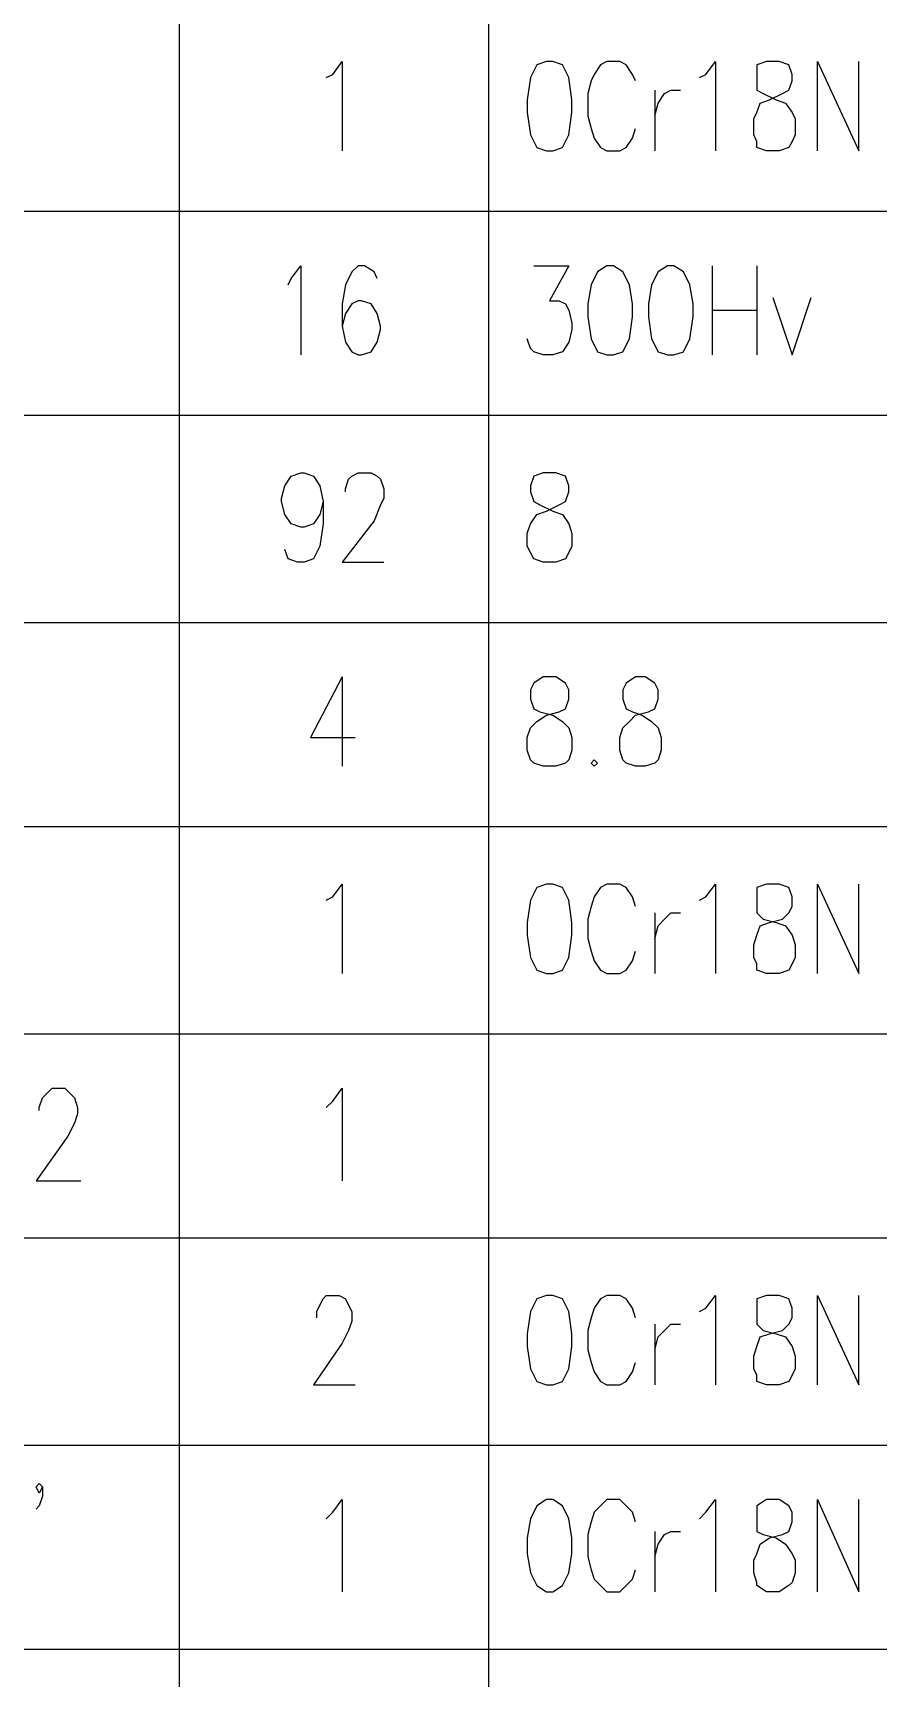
# Model space of a CAD drawing. Extents: x 0.3 to 16.2, y 0.3 to 22.9.
# Drawn here: x 13.463 to 14.347, y 5.527 to 7.247 of the extents above; entities that cross this region are included whole.
import ezdxf

# ---------------------------------------------------------------- set-up
doc = ezdxf.new("R2010")
doc.units = 0
doc.header["$MEASUREMENT"] = 0
doc.linetypes.add('AUSGEZOGEN', pattern=[0])
doc.layers.get('0').update_dxf_attribs({"linetype": 'AUSGEZOGEN'})

msp = doc.modelspace()

# ---------------------------------------------------------------- linework, layer by layer
for points in [[(13.6167, 7.06), (13.6167, 7.2767)], [(13.94, 7.06), (13.94, 7.2767)], [(13.77, 7.2), (13.7767, 7.2033), (13.7767, 7.2033), (13.7867, 7.2167), (13.7867, 7.2167), (13.7867, 7.1233)], [(14, 7.2167), (13.99, 7.2133), (13.99, 7.2133), (13.9833, 7.2), (13.9833, 7.2), (13.98, 7.1767), (13.98, 7.1767), (13.98, 7.1633), (13.98, 7.1633), (13.9833, 7.14), (13.9833, 7.14), (13.99, 7.1267), (13.99, 7.1267), (14, 7.1233), (14, 7.1233), (14.0067, 7.1233), (14.0067, 7.1233), (14.0167, 7.1267), (14.0167, 7.1267), (14.0233, 7.14), (14.0233, 7.14), (14.0267, 7.1633), (14.0267, 7.1633), (14.0267, 7.1767), (14.0267, 7.1767), (14.0233, 7.2), (14.0233, 7.2), (14.0167, 7.2133), (14.0167, 7.2133), (14.0067, 7.2167), (14.0067, 7.2167), (14, 7.2167), (14, 7.2167)], [(14.0933, 7.1967), (14.09, 7.2033), (14.09, 7.2033), (14.0833, 7.2133), (14.0833, 7.2133), (14.0767, 7.2167), (14.0767, 7.2167), (14.0633, 7.2167), (14.0633, 7.2167), (14.0567, 7.2133), (14.0567, 7.2133), (14.05, 7.2033), (14.05, 7.2033), (14.0467, 7.1967), (14.0467, 7.1967), (14.0433, 7.1833), (14.0433, 7.1833), (14.0433, 7.16), (14.0433, 7.16), (14.0467, 7.1467), (14.0467, 7.1467), (14.05, 7.1367), (14.05, 7.1367), (14.0567, 7.1267), (14.0567, 7.1267), (14.0633, 7.1233), (14.0633, 7.1233), (14.0767, 7.1233), (14.0767, 7.1233), (14.0833, 7.1267), (14.0833, 7.1267), (14.09, 7.1367), (14.09, 7.1367), (14.0933, 7.1467)], [(14.16, 7.2), (14.1667, 7.2033), (14.1667, 7.2033), (14.1767, 7.2167), (14.1767, 7.2167), (14.1767, 7.1233)], [(14.23, 7.2167), (14.22, 7.2133), (14.22, 7.2133), (14.22, 7.1867), (14.22, 7.1867), (14.2267, 7.1833), (14.2267, 7.1833), (14.24, 7.1767), (14.24, 7.1767), (14.25, 7.1733), (14.25, 7.1733), (14.2567, 7.1633), (14.2567, 7.1633), (14.26, 7.1567), (14.26, 7.1567), (14.26, 7.14), (14.26, 7.14), (14.2567, 7.1333), (14.2567, 7.1333), (14.2533, 7.1267), (14.2533, 7.1267), (14.2433, 7.1233), (14.2433, 7.1233), (14.23, 7.1233), (14.23, 7.1233), (14.22, 7.1267), (14.22, 7.1267), (14.22, 7.1333), (14.22, 7.1333), (14.2167, 7.14), (14.2167, 7.14), (14.2167, 7.1567), (14.2167, 7.1567), (14.22, 7.1633), (14.22, 7.1633), (14.2233, 7.1733), (14.2233, 7.1733), (14.2333, 7.1767), (14.2333, 7.1767), (14.2467, 7.1833), (14.2467, 7.1833), (14.2533, 7.1867), (14.2533, 7.1867), (14.2567, 7.1967), (14.2567, 7.1967), (14.2567, 7.2033), (14.2567, 7.2033), (14.2533, 7.2133), (14.2533, 7.2133), (14.2433, 7.2167), (14.2433, 7.2167), (14.23, 7.2167), (14.23, 7.2167)], [(14.2833, 7.1233), (14.2833, 7.2167), (14.2833, 7.2167), (14.3267, 7.1233), (14.3267, 7.1233), (14.3267, 7.2167)], [(14.1133, 7.1867), (14.1133, 7.1233)], [(14.1133, 7.16), (14.1167, 7.1733), (14.1167, 7.1733), (14.1233, 7.1833), (14.1233, 7.1833), (14.13, 7.1867), (14.13, 7.1867), (14.14, 7.1867)], [(15.9833, 7.06), (11.1433, 7.06)], [(13.6167, 6.8467), (13.6167, 7.06)], [(13.94, 6.8467), (13.94, 7.06)], [(13.73, 6.9833), (13.7333, 6.99), (13.7333, 6.99), (13.7433, 7.0033), (13.7433, 7.0033), (13.7433, 6.91)], [(13.8233, 6.99), (13.82, 6.9967), (13.82, 6.9967), (13.81, 7.0033), (13.81, 7.0033), (13.8033, 7.0033), (13.8033, 7.0033), (13.7967, 6.9967), (13.7967, 6.9967), (13.79, 6.9833), (13.79, 6.9833), (13.7867, 6.9633), (13.7867, 6.9633), (13.7867, 6.94), (13.7867, 6.94), (13.79, 6.9233), (13.79, 6.9233), (13.7967, 6.9133), (13.7967, 6.9133), (13.8033, 6.91), (13.8033, 6.91), (13.8067, 6.91), (13.8067, 6.91), (13.8167, 6.9133), (13.8167, 6.9133), (13.8233, 6.9233), (13.8233, 6.9233), (13.8267, 6.9367), (13.8267, 6.9367), (13.8267, 6.94), (13.8267, 6.94), (13.8233, 6.9533), (13.8233, 6.9533), (13.8167, 6.9633), (13.8167, 6.9633), (13.8067, 6.9667), (13.8067, 6.9667), (13.8033, 6.9667), (13.8033, 6.9667), (13.7967, 6.9633), (13.7967, 6.9633), (13.79, 6.9533), (13.79, 6.9533), (13.7867, 6.94)], [(13.9867, 7.0033), (14.0233, 7.0033), (14.0233, 7.0033), (14.0033, 6.9667), (14.0033, 6.9667), (14.0133, 6.9667), (14.0133, 6.9667), (14.02, 6.9633), (14.02, 6.9633), (14.0233, 6.9567), (14.0233, 6.9567), (14.0267, 6.9433), (14.0267, 6.9433), (14.0267, 6.9367), (14.0267, 6.9367), (14.0233, 6.9233), (14.0233, 6.9233), (14.0167, 6.9133), (14.0167, 6.9133), (14.0067, 6.91), (14.0067, 6.91), (13.9967, 6.91), (13.9967, 6.91), (13.9867, 6.9133), (13.9867, 6.9133), (13.9833, 6.9167), (13.9833, 6.9167), (13.98, 6.9267)], [(14.0633, 7.0033), (14.0533, 6.9967), (14.0533, 6.9967), (14.0467, 6.9833), (14.0467, 6.9833), (14.0433, 6.9633), (14.0433, 6.9633), (14.0433, 6.95), (14.0433, 6.95), (14.0467, 6.9267), (14.0467, 6.9267), (14.0533, 6.9133), (14.0533, 6.9133), (14.0633, 6.91), (14.0633, 6.91), (14.07, 6.91), (14.07, 6.91), (14.08, 6.9133), (14.08, 6.9133), (14.0867, 6.9267), (14.0867, 6.9267), (14.09, 6.95), (14.09, 6.95), (14.09, 6.9633), (14.09, 6.9633), (14.0867, 6.9833), (14.0867, 6.9833), (14.08, 6.9967), (14.08, 6.9967), (14.07, 7.0033), (14.07, 7.0033), (14.0633, 7.0033), (14.0633, 7.0033)], [(14.1267, 7.0033), (14.1167, 6.9967), (14.1167, 6.9967), (14.11, 6.9833), (14.11, 6.9833), (14.1067, 6.9633), (14.1067, 6.9633), (14.1067, 6.95), (14.1067, 6.95), (14.11, 6.9267), (14.11, 6.9267), (14.1167, 6.9133), (14.1167, 6.9133), (14.1267, 6.91), (14.1267, 6.91), (14.1333, 6.91), (14.1333, 6.91), (14.1433, 6.9133), (14.1433, 6.9133), (14.15, 6.9267), (14.15, 6.9267), (14.1533, 6.95), (14.1533, 6.95), (14.1533, 6.9633), (14.1533, 6.9633), (14.15, 6.9833), (14.15, 6.9833), (14.1433, 6.9967), (14.1433, 6.9967), (14.1333, 7.0033), (14.1333, 7.0033), (14.1267, 7.0033), (14.1267, 7.0033)], [(14.1733, 7.0033), (14.1733, 6.91)], [(14.22, 7.0033), (14.22, 6.91)], [(14.2367, 6.97), (14.2567, 6.91), (14.2567, 6.91), (14.2767, 6.97)], [(14.1733, 6.9567), (14.22, 6.9567)], [(15.9833, 6.8467), (11.1433, 6.8467)], [(13.6167, 6.63), (13.6167, 6.8467)], [(13.94, 6.63), (13.94, 6.8467)], [(13.7667, 6.7567), (13.7633, 6.7433), (13.7633, 6.7433), (13.7567, 6.7333), (13.7567, 6.7333), (13.7467, 6.73), (13.7467, 6.73), (13.7433, 6.73), (13.7433, 6.73), (13.7333, 6.7333), (13.7333, 6.7333), (13.7267, 6.7433), (13.7267, 6.7433), (13.7233, 6.7567), (13.7233, 6.7567), (13.7233, 6.76), (13.7233, 6.76), (13.7267, 6.7733), (13.7267, 6.7733), (13.7333, 6.7833), (13.7333, 6.7833), (13.7433, 6.7867), (13.7433, 6.7867), (13.7467, 6.7867), (13.7467, 6.7867), (13.7567, 6.7833), (13.7567, 6.7833), (13.7633, 6.7733), (13.7633, 6.7733), (13.7667, 6.7567), (13.7667, 6.7567), (13.7667, 6.7333), (13.7667, 6.7333), (13.7633, 6.71), (13.7633, 6.71), (13.7567, 6.6967), (13.7567, 6.6967), (13.7467, 6.6933), (13.7467, 6.6933), (13.74, 6.6933), (13.74, 6.6933), (13.73, 6.6967), (13.73, 6.6967), (13.7267, 6.7067)], [(13.79, 6.7667), (13.79, 6.77), (13.79, 6.77), (13.7933, 6.78), (13.7933, 6.78), (13.7967, 6.7833), (13.7967, 6.7833), (13.8033, 6.7867), (13.8033, 6.7867), (13.8167, 6.7867), (13.8167, 6.7867), (13.8233, 6.7833), (13.8233, 6.7833), (13.8267, 6.78), (13.8267, 6.78), (13.83, 6.77), (13.83, 6.77), (13.83, 6.76), (13.83, 6.76), (13.8267, 6.7533), (13.8267, 6.7533), (13.82, 6.7367), (13.82, 6.7367), (13.7867, 6.6933), (13.7867, 6.6933), (13.83, 6.6933)], [(13.9967, 6.7867), (13.9867, 6.7833), (13.9867, 6.7833), (13.9833, 6.7733), (13.9833, 6.7733), (13.9833, 6.7667), (13.9833, 6.7667), (13.9867, 6.7567), (13.9867, 6.7567), (13.9933, 6.7533), (13.9933, 6.7533), (14.0067, 6.7467), (14.0067, 6.7467), (14.0167, 6.7433), (14.0167, 6.7433), (14.0233, 6.7333), (14.0233, 6.7333), (14.0267, 6.7233), (14.0267, 6.7233), (14.0267, 6.71), (14.0267, 6.71), (14.0233, 6.7033), (14.0233, 6.7033), (14.02, 6.6967), (14.02, 6.6967), (14.01, 6.6933), (14.01, 6.6933), (13.9967, 6.6933), (13.9967, 6.6933), (13.9867, 6.6967), (13.9867, 6.6967), (13.9833, 6.7033), (13.9833, 6.7033), (13.98, 6.71), (13.98, 6.71), (13.98, 6.7233), (13.98, 6.7233), (13.9833, 6.7333), (13.9833, 6.7333), (13.99, 6.7433), (13.99, 6.7433), (14, 6.7467), (14, 6.7467), (14.0133, 6.7533), (14.0133, 6.7533), (14.02, 6.7567), (14.02, 6.7567), (14.0233, 6.7667), (14.0233, 6.7667), (14.0233, 6.7733), (14.0233, 6.7733), (14.02, 6.7833), (14.02, 6.7833), (14.01, 6.7867), (14.01, 6.7867), (13.9967, 6.7867), (13.9967, 6.7867)], [(15.9833, 6.63), (11.1433, 6.63)], [(13.6167, 6.4167), (13.6167, 6.63)], [(13.94, 6.4167), (13.94, 6.63)], [(13.7867, 6.5733), (13.7533, 6.51), (13.7533, 6.51), (13.8, 6.51)], [(13.7867, 6.5733), (13.7867, 6.48)], [(13.9967, 6.5733), (13.9867, 6.5667), (13.9867, 6.5667), (13.9833, 6.56), (13.9833, 6.56), (13.9833, 6.55), (13.9833, 6.55), (13.9867, 6.54), (13.9867, 6.54), (13.9933, 6.5367), (13.9933, 6.5367), (14.0067, 6.5333), (14.0067, 6.5333), (14.0167, 6.5267), (14.0167, 6.5267), (14.0233, 6.52), (14.0233, 6.52), (14.0267, 6.51), (14.0267, 6.51), (14.0267, 6.4967), (14.0267, 6.4967), (14.0233, 6.4867), (14.0233, 6.4867), (14.02, 6.4833), (14.02, 6.4833), (14.01, 6.48), (14.01, 6.48), (13.9967, 6.48), (13.9967, 6.48), (13.9867, 6.4833), (13.9867, 6.4833), (13.9833, 6.4867), (13.9833, 6.4867), (13.98, 6.4967), (13.98, 6.4967), (13.98, 6.51), (13.98, 6.51), (13.9833, 6.52), (13.9833, 6.52), (13.99, 6.5267), (13.99, 6.5267), (14, 6.5333), (14, 6.5333), (14.0133, 6.5367), (14.0133, 6.5367), (14.02, 6.54), (14.02, 6.54), (14.0233, 6.55), (14.0233, 6.55), (14.0233, 6.56), (14.0233, 6.56), (14.02, 6.5667), (14.02, 6.5667), (14.01, 6.5733), (14.01, 6.5733), (13.9967, 6.5733), (13.9967, 6.5733)], [(14.0933, 6.5733), (14.0833, 6.5667), (14.0833, 6.5667), (14.08, 6.56), (14.08, 6.56), (14.08, 6.55), (14.08, 6.55), (14.0833, 6.54), (14.0833, 6.54), (14.09, 6.5367), (14.09, 6.5367), (14.1, 6.5333), (14.1, 6.5333), (14.11, 6.5267), (14.11, 6.5267), (14.1167, 6.52), (14.1167, 6.52), (14.12, 6.51), (14.12, 6.51), (14.12, 6.4967), (14.12, 6.4967), (14.1167, 6.4867), (14.1167, 6.4867), (14.1133, 6.4833), (14.1133, 6.4833), (14.1033, 6.48), (14.1033, 6.48), (14.0933, 6.48), (14.0933, 6.48), (14.0833, 6.4833), (14.0833, 6.4833), (14.08, 6.4867), (14.08, 6.4867), (14.0767, 6.4967), (14.0767, 6.4967), (14.0767, 6.51), (14.0767, 6.51), (14.08, 6.52), (14.08, 6.52), (14.0867, 6.5267), (14.0867, 6.5267), (14.0933, 6.5333), (14.0933, 6.5333), (14.1067, 6.5367), (14.1067, 6.5367), (14.1133, 6.54), (14.1133, 6.54), (14.1167, 6.55), (14.1167, 6.55), (14.1167, 6.56), (14.1167, 6.56), (14.1133, 6.5667), (14.1133, 6.5667), (14.1033, 6.5733), (14.1033, 6.5733), (14.0933, 6.5733), (14.0933, 6.5733)], [(14.05, 6.4867), (14.0467, 6.4833), (14.0467, 6.4833), (14.05, 6.48), (14.05, 6.48), (14.0533, 6.4833), (14.0533, 6.4833), (14.05, 6.4867), (14.05, 6.4867)], [(15.9833, 6.4167), (11.1433, 6.4167)], [(13.6167, 6.2), (13.6167, 6.4167)], [(13.94, 6.2), (13.94, 6.4167)], [(13.77, 6.34), (13.7767, 6.3433), (13.7767, 6.3433), (13.7867, 6.3567), (13.7867, 6.3567), (13.7867, 6.2633)], [(14, 6.3567), (13.99, 6.3533), (13.99, 6.3533), (13.9833, 6.34), (13.9833, 6.34), (13.98, 6.3167), (13.98, 6.3167), (13.98, 6.3033), (13.98, 6.3033), (13.9833, 6.28), (13.9833, 6.28), (13.99, 6.2667), (13.99, 6.2667), (14, 6.2633), (14, 6.2633), (14.0067, 6.2633), (14.0067, 6.2633), (14.0167, 6.2667), (14.0167, 6.2667), (14.0233, 6.28), (14.0233, 6.28), (14.0267, 6.3033), (14.0267, 6.3033), (14.0267, 6.3167), (14.0267, 6.3167), (14.0233, 6.34), (14.0233, 6.34), (14.0167, 6.3533), (14.0167, 6.3533), (14.0067, 6.3567), (14.0067, 6.3567), (14, 6.3567), (14, 6.3567)], [(14.0933, 6.3333), (14.09, 6.3433), (14.09, 6.3433), (14.0833, 6.3533), (14.0833, 6.3533), (14.0767, 6.3567), (14.0767, 6.3567), (14.0633, 6.3567), (14.0633, 6.3567), (14.0567, 6.3533), (14.0567, 6.3533), (14.05, 6.3433), (14.05, 6.3433), (14.0467, 6.3333), (14.0467, 6.3333), (14.0433, 6.32), (14.0433, 6.32), (14.0433, 6.3), (14.0433, 6.3), (14.0467, 6.2867), (14.0467, 6.2867), (14.05, 6.2767), (14.05, 6.2767), (14.0567, 6.2667), (14.0567, 6.2667), (14.0633, 6.2633), (14.0633, 6.2633), (14.0767, 6.2633), (14.0767, 6.2633), (14.0833, 6.2667), (14.0833, 6.2667), (14.09, 6.2767), (14.09, 6.2767), (14.0933, 6.2867)], [(14.16, 6.34), (14.1667, 6.3433), (14.1667, 6.3433), (14.1767, 6.3567), (14.1767, 6.3567), (14.1767, 6.2633)], [(14.23, 6.3567), (14.22, 6.3533), (14.22, 6.3533), (14.22, 6.3267), (14.22, 6.3267), (14.2267, 6.32), (14.2267, 6.32), (14.24, 6.3167), (14.24, 6.3167), (14.25, 6.3133), (14.25, 6.3133), (14.2567, 6.3033), (14.2567, 6.3033), (14.26, 6.2933), (14.26, 6.2933), (14.26, 6.28), (14.26, 6.28), (14.2567, 6.2733), (14.2567, 6.2733), (14.2533, 6.2667), (14.2533, 6.2667), (14.2433, 6.2633), (14.2433, 6.2633), (14.23, 6.2633), (14.23, 6.2633), (14.22, 6.2667), (14.22, 6.2667), (14.22, 6.2733), (14.22, 6.2733), (14.2167, 6.28), (14.2167, 6.28), (14.2167, 6.2933), (14.2167, 6.2933), (14.22, 6.3033), (14.22, 6.3033), (14.2233, 6.3133), (14.2233, 6.3133), (14.2333, 6.3167), (14.2333, 6.3167), (14.2467, 6.32), (14.2467, 6.32), (14.2533, 6.3267), (14.2533, 6.3267), (14.2567, 6.3333), (14.2567, 6.3333), (14.2567, 6.3433), (14.2567, 6.3433), (14.2533, 6.3533), (14.2533, 6.3533), (14.2433, 6.3567), (14.2433, 6.3567), (14.23, 6.3567), (14.23, 6.3567)], [(14.2833, 6.2633), (14.2833, 6.3567), (14.2833, 6.3567), (14.3267, 6.2633), (14.3267, 6.2633), (14.3267, 6.3567)], [(14.1133, 6.3267), (14.1133, 6.2633)], [(14.1133, 6.3), (14.1167, 6.3133), (14.1167, 6.3133), (14.1233, 6.32), (14.1233, 6.32), (14.13, 6.3267), (14.13, 6.3267), (14.14, 6.3267)], [(15.9833, 6.2), (11.1433, 6.2)], [(13.6167, 5.9867), (13.6167, 6.2)], [(13.94, 5.9867), (13.94, 6.2)], [(13.47, 6.12), (13.47, 6.1233), (13.47, 6.1233), (13.4733, 6.1333), (13.4733, 6.1333), (13.4767, 6.1367), (13.4767, 6.1367), (13.4833, 6.1433), (13.4833, 6.1433), (13.4967, 6.1433), (13.4967, 6.1433), (13.5033, 6.1367), (13.5033, 6.1367), (13.5067, 6.1333), (13.5067, 6.1333), (13.51, 6.1233), (13.51, 6.1233), (13.51, 6.1167), (13.51, 6.1167), (13.5067, 6.1067), (13.5067, 6.1067), (13.5, 6.0933), (13.5, 6.0933), (13.4667, 6.0467), (13.4667, 6.0467), (13.5133, 6.0467)], [(13.77, 6.1233), (13.7767, 6.13), (13.7767, 6.13), (13.7867, 6.1433), (13.7867, 6.1433), (13.7867, 6.0467)], [(15.9833, 5.9867), (11.1433, 5.9867)], [(13.6167, 5.77), (13.6167, 5.9867)], [(13.94, 5.77), (13.94, 5.9867)], [(13.76, 5.9033), (13.76, 5.91), (13.76, 5.91), (13.7633, 5.9167), (13.7633, 5.9167), (13.7667, 5.9233), (13.7667, 5.9233), (13.77, 5.9267), (13.77, 5.9267), (13.7833, 5.9267), (13.7833, 5.9267), (13.79, 5.9233), (13.79, 5.9233), (13.7933, 5.9167), (13.7933, 5.9167), (13.7967, 5.91), (13.7967, 5.91), (13.7967, 5.9), (13.7967, 5.9), (13.7933, 5.89), (13.7933, 5.89), (13.7867, 5.8767), (13.7867, 5.8767), (13.7567, 5.8333), (13.7567, 5.8333), (13.8, 5.8333)], [(14, 5.9267), (13.99, 5.9233), (13.99, 5.9233), (13.9833, 5.91), (13.9833, 5.91), (13.98, 5.8867), (13.98, 5.8867), (13.98, 5.8733), (13.98, 5.8733), (13.9833, 5.85), (13.9833, 5.85), (13.99, 5.8367), (13.99, 5.8367), (14, 5.8333), (14, 5.8333), (14.0067, 5.8333), (14.0067, 5.8333), (14.0167, 5.8367), (14.0167, 5.8367), (14.0233, 5.85), (14.0233, 5.85), (14.0267, 5.8733), (14.0267, 5.8733), (14.0267, 5.8867), (14.0267, 5.8867), (14.0233, 5.91), (14.0233, 5.91), (14.0167, 5.9233), (14.0167, 5.9233), (14.0067, 5.9267), (14.0067, 5.9267), (14, 5.9267), (14, 5.9267)], [(14.0933, 5.9033), (14.09, 5.9133), (14.09, 5.9133), (14.0833, 5.9233), (14.0833, 5.9233), (14.0767, 5.9267), (14.0767, 5.9267), (14.0633, 5.9267), (14.0633, 5.9267), (14.0567, 5.9233), (14.0567, 5.9233), (14.05, 5.9133), (14.05, 5.9133), (14.0467, 5.9033), (14.0467, 5.9033), (14.0433, 5.89), (14.0433, 5.89), (14.0433, 5.87), (14.0433, 5.87), (14.0467, 5.8567), (14.0467, 5.8567), (14.05, 5.8467), (14.05, 5.8467), (14.0567, 5.8367), (14.0567, 5.8367), (14.0633, 5.8333), (14.0633, 5.8333), (14.0767, 5.8333), (14.0767, 5.8333), (14.0833, 5.8367), (14.0833, 5.8367), (14.09, 5.8467), (14.09, 5.8467), (14.0933, 5.8567)], [(14.16, 5.91), (14.1667, 5.9133), (14.1667, 5.9133), (14.1767, 5.9267), (14.1767, 5.9267), (14.1767, 5.8333)], [(14.23, 5.9267), (14.22, 5.9233), (14.22, 5.9233), (14.22, 5.8967), (14.22, 5.8967), (14.2267, 5.89), (14.2267, 5.89), (14.24, 5.8867), (14.24, 5.8867), (14.25, 5.8833), (14.25, 5.8833), (14.2567, 5.8733), (14.2567, 5.8733), (14.26, 5.8633), (14.26, 5.8633), (14.26, 5.85), (14.26, 5.85), (14.2567, 5.8433), (14.2567, 5.8433), (14.2533, 5.8367), (14.2533, 5.8367), (14.2433, 5.8333), (14.2433, 5.8333), (14.23, 5.8333), (14.23, 5.8333), (14.22, 5.8367), (14.22, 5.8367), (14.22, 5.8433), (14.22, 5.8433), (14.2167, 5.85), (14.2167, 5.85), (14.2167, 5.8633), (14.2167, 5.8633), (14.22, 5.8733), (14.22, 5.8733), (14.2233, 5.8833), (14.2233, 5.8833), (14.2333, 5.8867), (14.2333, 5.8867), (14.2467, 5.89), (14.2467, 5.89), (14.2533, 5.8967), (14.2533, 5.8967), (14.2567, 5.9033), (14.2567, 5.9033), (14.2567, 5.9133), (14.2567, 5.9133), (14.2533, 5.9233), (14.2533, 5.9233), (14.2433, 5.9267), (14.2433, 5.9267), (14.23, 5.9267), (14.23, 5.9267)], [(14.2833, 5.8333), (14.2833, 5.9267), (14.2833, 5.9267), (14.3267, 5.8333), (14.3267, 5.8333), (14.3267, 5.9267)], [(14.1133, 5.8967), (14.1133, 5.8333)], [(14.1133, 5.87), (14.1167, 5.8833), (14.1167, 5.8833), (14.1233, 5.89), (14.1233, 5.89), (14.13, 5.8967), (14.13, 5.8967), (14.14, 5.8967)], [(15.9833, 5.77), (11.1433, 5.77)], [(13.6167, 5.5567), (13.6167, 5.77)], [(13.94, 5.5567), (13.94, 5.77)], [(13.4733, 5.7267), (13.47, 5.72), (13.47, 5.72), (13.4667, 5.7267), (13.4667, 5.7267), (13.47, 5.73), (13.47, 5.73), (13.4733, 5.7267), (13.4733, 5.7267), (13.4733, 5.7167), (13.4733, 5.7167), (13.47, 5.7067), (13.47, 5.7067), (13.4667, 5.7033)], [(13.77, 5.6933), (13.7767, 5.7), (13.7767, 5.7), (13.7867, 5.7133), (13.7867, 5.7133), (13.7867, 5.6167)], [(14, 5.7133), (13.99, 5.7067), (13.99, 5.7067), (13.9833, 5.6933), (13.9833, 5.6933), (13.98, 5.6733), (13.98, 5.6733), (13.98, 5.6567), (13.98, 5.6567), (13.9833, 5.6367), (13.9833, 5.6367), (13.99, 5.6233), (13.99, 5.6233), (14, 5.6167), (14, 5.6167), (14.0067, 5.6167), (14.0067, 5.6167), (14.0167, 5.6233), (14.0167, 5.6233), (14.0233, 5.6367), (14.0233, 5.6367), (14.0267, 5.6567), (14.0267, 5.6567), (14.0267, 5.6733), (14.0267, 5.6733), (14.0233, 5.6933), (14.0233, 5.6933), (14.0167, 5.7067), (14.0167, 5.7067), (14.0067, 5.7133), (14.0067, 5.7133), (14, 5.7133), (14, 5.7133)], [(14.0933, 5.69), (14.09, 5.7), (14.09, 5.7), (14.0833, 5.7067), (14.0833, 5.7067), (14.0767, 5.7133), (14.0767, 5.7133), (14.0633, 5.7133), (14.0633, 5.7133), (14.0567, 5.7067), (14.0567, 5.7067), (14.05, 5.7), (14.05, 5.7), (14.0467, 5.69), (14.0467, 5.69), (14.0433, 5.6767), (14.0433, 5.6767), (14.0433, 5.6533), (14.0433, 5.6533), (14.0467, 5.64), (14.0467, 5.64), (14.05, 5.63), (14.05, 5.63), (14.0567, 5.6233), (14.0567, 5.6233), (14.0633, 5.6167), (14.0633, 5.6167), (14.0767, 5.6167), (14.0767, 5.6167), (14.0833, 5.6233), (14.0833, 5.6233), (14.09, 5.63), (14.09, 5.63), (14.0933, 5.64)], [(14.16, 5.6933), (14.1667, 5.7), (14.1667, 5.7), (14.1767, 5.7133), (14.1767, 5.7133), (14.1767, 5.6167)], [(14.23, 5.7133), (14.22, 5.7067), (14.22, 5.7067), (14.22, 5.68), (14.22, 5.68), (14.2267, 5.6767), (14.2267, 5.6767), (14.24, 5.6733), (14.24, 5.6733), (14.25, 5.6667), (14.25, 5.6667), (14.2567, 5.6567), (14.2567, 5.6567), (14.26, 5.65), (14.26, 5.65), (14.26, 5.6367), (14.26, 5.6367), (14.2567, 5.6267), (14.2567, 5.6267), (14.2533, 5.6233), (14.2533, 5.6233), (14.2433, 5.6167), (14.2433, 5.6167), (14.23, 5.6167), (14.23, 5.6167), (14.22, 5.6233), (14.22, 5.6233), (14.22, 5.6267), (14.22, 5.6267), (14.2167, 5.6367), (14.2167, 5.6367), (14.2167, 5.65), (14.2167, 5.65), (14.22, 5.6567), (14.22, 5.6567), (14.2233, 5.6667), (14.2233, 5.6667), (14.2333, 5.6733), (14.2333, 5.6733), (14.2467, 5.6767), (14.2467, 5.6767), (14.2533, 5.68), (14.2533, 5.68), (14.2567, 5.69), (14.2567, 5.69), (14.2567, 5.7), (14.2567, 5.7), (14.2533, 5.7067), (14.2533, 5.7067), (14.2433, 5.7133), (14.2433, 5.7133), (14.23, 5.7133), (14.23, 5.7133)], [(14.2833, 5.6167), (14.2833, 5.7133), (14.2833, 5.7133), (14.3267, 5.6167), (14.3267, 5.6167), (14.3267, 5.7133)], [(14.1133, 5.68), (14.1133, 5.6167)], [(14.1133, 5.6533), (14.1167, 5.6667), (14.1167, 5.6667), (14.1233, 5.6767), (14.1233, 5.6767), (14.13, 5.68), (14.13, 5.68), (14.14, 5.68)], [(15.9833, 5.5567), (11.1433, 5.5567)], [(13.6167, 5.34), (13.6167, 5.5567)], [(13.94, 5.34), (13.94, 5.5567)]]:
    msp.add_lwpolyline(points)

doc.saveas('drawing.dxf')
